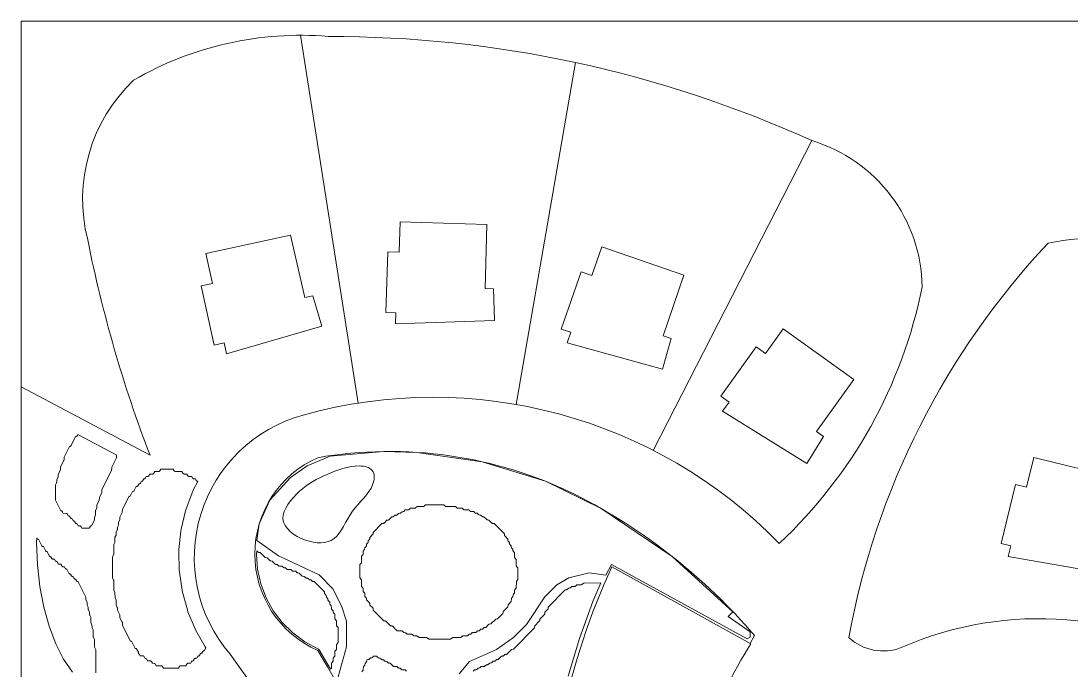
# Model space of a CAD drawing. Header units: inches. Extents: x 36 to 81.4, y 17.3 to 55.9.
# Drawn here: x 36.25 to 52.82, y 45.65 to 55.9 of the extents above; entities that cross this region are included whole.
import ezdxf

# ---------------------------------------------------------------- set-up
doc = ezdxf.new("R2010")
doc.units = ezdxf.units.IN
for name, color, linetype, lineweight in [('01_ORIGINAL_CAD', 7, 'Continuous', 20), ('02_APPROVED_PDF_OUTLINES', 7, 'Continuous', 15), ('03_ADDED_AREAS_SAME_COMPOSITION', 7, 'Continuous', 15), ('04_APPROVED_PERIMETER', 7, 'Continuous', 15)]:
    doc.layers.add(name, color=color, linetype=linetype, lineweight=lineweight)

msp = doc.modelspace()

# ---------------------------------------------------------------- linework, layer by layer
at = {"layer": '01_ORIGINAL_CAD'}
for p, q in [((36.248, 17.906), (36.248, 55.9)), ((36.248, 55.9), (71.442, 55.9))]:
    msp.add_line(p, q, dxfattribs=at)
for points in [[(40.658, 55.675), (41.569, 49.871)], [(45, 55.245), (44.06, 49.85)], [(48.726, 54.013), (46.225, 49.126)], [(38.284, 49.049), (36.248, 50.129)]]:
    msp.add_lwpolyline(points, dxfattribs=at)
for points in [[(43.572, 51.68), (43.598, 52.69), (42.23, 52.734), (42.214, 52.252), (42.035, 52.258), (42.004, 51.303), (42.163, 51.298), (42.158, 51.123), (43.721, 51.177), (43.704, 51.675)], [(40.725, 51.537), (40.502, 52.523), (39.164, 52.23), (39.268, 51.758), (39.093, 51.72), (39.298, 50.787), (39.453, 50.821), (39.491, 50.65), (40.993, 51.087), (40.853, 51.565)], [(46.381, 50.933), (46.709, 51.889), (45.415, 52.34), (45.257, 51.885), (45.088, 51.944), (44.773, 51.041), (44.923, 50.989), (44.866, 50.824), (46.374, 50.409), (46.506, 50.889)], [(48.804, 49.422), (49.389, 50.246), (48.277, 51.045), (47.995, 50.654), (47.85, 50.758), (47.292, 49.982), (47.421, 49.889), (47.319, 49.747), (48.648, 48.921), (48.911, 49.345)], [(53.327, 47.704), (53.561, 48.687), (52.231, 49.012), (52.116, 48.544), (51.942, 48.586), (51.715, 47.658), (51.87, 47.62), (51.829, 47.45), (53.37, 47.181), (53.455, 47.672)]]:
    msp.add_lwpolyline(points, close=True, dxfattribs=at)
for points in [[(44.283, 37.084, 0.090917), (40.931, 45.968, -0.652582), (40.931, 49.011, -0.158741), (45.004, 48.425, -0.098355), (47.824, 46.203), (47.755, 46.078)], [(47.087, 44.63, -0.062406), (47.763, 46.073), (45.572, 47.29, 0.058367), (44.801, 44.944, 0.058367)], [(50.14, 46.014, -0.546754), (57.65, 41.045, 0.171391), (58.184, 40.351, 0.171391)]]:
    msp.add_lwpolyline(points, format="xyb", dxfattribs=at)
for centre, radius, start, end in [((40.658, 50.423), 5.252, 85.2142, 120.0956), ((41.139, 37.317), 18.339, 65.5622, 90.1344), ((39.813, 53.089), 2.593, 133.6015, 194.2753), ((48.026, 51.672), 2.444, 0.7167, 73.3418), ((57.911, 56.571), 21.019, 191.3089, 200.9684), ((61.436, 43.951), 12.326, 136.7478, 169.6154), ((53.373, 47.535), 4.948, 78.6004, 100.6499), ((43.034, 53.196), 7.583, 313.0815, 348.6437), ((42.751, 42.34), 7.624, 44.2289, 105.6047), ((41.312, 47.434), 2.33, 105.2161, 220.7715), ((49.852, 46.755), 0.794, 227.0981, 291.2465), ((22.064, 33.195), 21.619, 354.0583, 36.0319)]:
    msp.add_arc(centre, radius, start, end, dxfattribs=at)
at = {"layer": '02_APPROVED_PDF_OUTLINES'}
for points in [[(42.631, 48.266), (42.918, 48.266), (42.94, 48.246), (42.943, 48.244), (42.945, 48.243), (42.948, 48.241), (42.951, 48.241), (42.954, 48.24), (42.957, 48.24), (43.103, 48.24), (43.126, 48.219), (43.129, 48.218), (43.131, 48.216), (43.134, 48.215), (43.137, 48.214), (43.14, 48.213), (43.143, 48.213), (43.21, 48.213), (43.232, 48.193), (43.235, 48.191), (43.237, 48.189), (43.24, 48.188), (43.243, 48.187), (43.246, 48.187), (43.249, 48.186), (43.315, 48.186), (43.335, 48.167), (43.338, 48.165), (43.34, 48.164), (43.343, 48.162), (43.346, 48.161), (43.349, 48.161), (43.352, 48.16), (43.394, 48.16), (43.412, 48.142), (43.414, 48.14), (43.417, 48.138), (43.421, 48.137), (43.424, 48.136), (43.427, 48.135), (43.447, 48.133), (43.468, 48.114), (43.471, 48.111), (43.474, 48.11), (43.477, 48.108), (43.481, 48.107), (43.484, 48.107), (43.501, 48.106), (43.521, 48.087), (43.524, 48.085), (43.527, 48.083), (43.53, 48.081), (43.534, 48.08), (43.537, 48.08), (43.554, 48.079), (43.598, 48.035), (43.6, 48.033), (43.603, 48.031), (43.607, 48.03), (43.61, 48.028), (43.613, 48.028), (43.633, 48.026), (43.68, 47.98), (43.683, 47.978), (43.685, 47.976), (43.688, 47.975), (43.691, 47.974), (43.694, 47.973), (43.697, 47.973), (43.713, 47.972), (43.877, 47.807), (43.879, 47.787), (43.879, 47.783), (43.88, 47.78), (43.882, 47.777), (43.884, 47.774), (43.886, 47.771), (43.93, 47.727), (43.931, 47.71), (43.931, 47.706), (43.932, 47.703), (43.933, 47.7), (43.935, 47.697), (43.937, 47.694), (43.957, 47.673), (43.959, 47.652), (43.959, 47.649), (43.96, 47.646), (43.962, 47.643), (43.964, 47.64), (43.966, 47.637), (43.983, 47.619), (43.984, 47.602), (43.984, 47.599), (43.985, 47.596), (43.987, 47.592), (43.989, 47.589), (43.991, 47.587), (44.01, 47.566), (44.012, 47.545), (44.013, 47.542), (44.014, 47.538), (44.015, 47.535), (44.017, 47.533), (44.019, 47.53), (44.036, 47.512), (44.037, 47.445), (44.037, 47.442), (44.038, 47.438), (44.039, 47.435), (44.041, 47.432), (44.043, 47.429), (44.063, 47.406), (44.063, 47.311), (44.064, 47.308), (44.064, 47.304), (44.066, 47.301), (44.067, 47.298), (44.07, 47.295), (44.09, 47.272), (44.09, 47.089), (44.071, 47.068), (44.069, 47.066), (44.068, 47.063), (44.066, 47.061), (44.066, 47.058), (44.065, 47.055), (44.065, 47.052), (44.064, 46.954), (44.045, 46.934), (44.043, 46.932), (44.042, 46.929), (44.04, 46.927), (44.039, 46.924), (44.039, 46.921), (44.038, 46.918), (44.038, 46.874), (44.02, 46.857), (44.018, 46.854), (44.016, 46.851), (44.015, 46.848), (44.014, 46.845), (44.013, 46.841), (44.012, 46.821), (43.992, 46.8), (43.99, 46.798), (43.989, 46.795), (43.987, 46.792), (43.986, 46.789), (43.986, 46.786), (43.986, 46.783), (43.985, 46.74), (43.941, 46.696), (43.939, 46.693), (43.937, 46.69), (43.936, 46.687), (43.935, 46.684), (43.934, 46.68), (43.932, 46.66), (43.862, 46.588), (43.86, 46.586), (43.858, 46.583), (43.856, 46.58), (43.855, 46.576), (43.855, 46.573), (43.853, 46.553), (43.769, 46.467), (43.749, 46.465), (43.746, 46.465), (43.742, 46.464), (43.739, 46.462), (43.736, 46.46), (43.734, 46.458), (43.663, 46.387), (43.643, 46.385), (43.64, 46.384), (43.636, 46.383), (43.633, 46.382), (43.63, 46.38), (43.628, 46.378), (43.584, 46.333), (43.567, 46.333), (43.564, 46.332), (43.56, 46.331), (43.557, 46.33), (43.554, 46.328), (43.551, 46.326), (43.531, 46.306), (43.514, 46.306), (43.511, 46.305), (43.507, 46.304), (43.504, 46.303), (43.501, 46.301), (43.498, 46.299), (43.477, 46.279), (43.457, 46.277), (43.454, 46.277), (43.451, 46.276), (43.448, 46.274), (43.445, 46.272), (43.442, 46.27), (43.425, 46.253), (43.382, 46.252), (43.379, 46.252), (43.376, 46.251), (43.373, 46.25), (43.37, 46.249), (43.368, 46.247), (43.365, 46.245), (43.345, 46.225), (43.325, 46.224), (43.321, 46.223), (43.318, 46.222), (43.315, 46.221), (43.312, 46.219), (43.309, 46.216), (43.292, 46.199), (43.226, 46.199), (43.223, 46.199), (43.22, 46.198), (43.217, 46.197), (43.215, 46.196), (43.212, 46.195), (43.21, 46.193), (43.187, 46.172), (43.067, 46.172), (43.064, 46.172), (43.061, 46.171), (43.058, 46.17), (43.055, 46.169), (43.053, 46.168), (43.051, 46.166), (43.028, 46.146), (42.688, 46.145), (42.665, 46.165), (42.663, 46.167), (42.66, 46.169), (42.657, 46.17), (42.654, 46.171), (42.651, 46.172), (42.648, 46.172), (42.529, 46.172), (42.509, 46.191), (42.507, 46.193), (42.504, 46.194), (42.501, 46.196), (42.498, 46.197), (42.495, 46.197), (42.492, 46.198), (42.449, 46.199), (42.426, 46.219), (42.424, 46.221), (42.421, 46.222), (42.418, 46.224), (42.415, 46.225), (42.412, 46.225), (42.409, 46.225), (42.343, 46.225), (42.326, 46.243), (42.324, 46.245), (42.321, 46.247), (42.317, 46.248), (42.314, 46.249), (42.311, 46.25), (42.29, 46.251), (42.267, 46.273), (42.264, 46.274), (42.262, 46.276), (42.259, 46.277), (42.256, 46.278), (42.253, 46.279), (42.25, 46.279), (42.184, 46.279), (42.167, 46.296), (42.164, 46.298), (42.162, 46.3), (42.159, 46.301), (42.156, 46.303), (42.152, 46.303), (42.152, 46.303), (42.152, 46.304), (42.151, 46.307), (42.15, 46.31), (42.148, 46.313), (42.147, 46.316), (42.144, 46.319), (42.114, 46.35), (42.111, 46.352), (42.108, 46.354), (42.105, 46.355), (42.102, 46.356), (42.098, 46.357), (42.079, 46.359), (42.007, 46.43), (42.005, 46.432), (42.002, 46.434), (41.999, 46.436), (41.995, 46.437), (41.992, 46.437), (41.972, 46.439), (41.808, 46.605), (41.806, 46.625), (41.805, 46.628), (41.804, 46.632), (41.803, 46.635), (41.801, 46.638), (41.799, 46.64), (41.754, 46.685), (41.753, 46.706), (41.752, 46.709), (41.751, 46.712), (41.75, 46.715), (41.748, 46.718), (41.746, 46.721), (41.702, 46.766), (41.701, 46.782), (41.7, 46.786), (41.7, 46.789), (41.698, 46.793), (41.696, 46.796), (41.694, 46.798), (41.675, 46.819), (41.674, 46.862), (41.674, 46.865), (41.673, 46.868), (41.672, 46.871), (41.671, 46.874), (41.669, 46.876), (41.667, 46.879), (41.649, 46.899), (41.647, 46.943), (41.647, 46.946), (41.647, 46.949), (41.646, 46.952), (41.644, 46.954), (41.643, 46.957), (41.641, 46.959), (41.622, 46.979), (41.622, 47.074), (41.621, 47.077), (41.621, 47.081), (41.619, 47.084), (41.618, 47.087), (41.615, 47.09), (41.595, 47.113), (41.595, 47.205), (41.595, 47.324), (41.615, 47.347), (41.617, 47.349), (41.619, 47.353), (41.62, 47.356), (41.621, 47.359), (41.621, 47.363), (41.621, 47.457), (41.64, 47.477), (41.642, 47.48), (41.643, 47.482), (41.645, 47.485), (41.646, 47.488), (41.646, 47.491), (41.646, 47.494), (41.647, 47.537), (41.664, 47.555), (41.667, 47.558), (41.668, 47.561), (41.67, 47.564), (41.671, 47.567), (41.671, 47.57), (41.673, 47.591), (41.693, 47.612), (41.695, 47.614), (41.697, 47.617), (41.698, 47.621), (41.699, 47.624), (41.699, 47.628), (41.7, 47.645), (41.717, 47.662), (41.72, 47.665), (41.721, 47.668), (41.723, 47.671), (41.724, 47.674), (41.724, 47.678), (41.726, 47.698), (41.745, 47.719), (41.748, 47.722), (41.75, 47.725), (41.751, 47.728), (41.752, 47.732), (41.752, 47.735), (41.753, 47.752), (41.797, 47.797), (41.799, 47.799), (41.801, 47.802), (41.802, 47.805), (41.803, 47.809), (41.804, 47.812), (41.805, 47.832), (41.943, 47.971), (41.962, 47.973), (41.966, 47.974), (41.969, 47.975), (41.972, 47.976), (41.975, 47.978), (41.978, 47.98), (42.022, 48.025), (42.042, 48.027), (42.045, 48.027), (42.049, 48.028), (42.052, 48.03), (42.055, 48.032), (42.057, 48.034), (42.101, 48.078), (42.118, 48.079), (42.121, 48.079), (42.125, 48.08), (42.128, 48.082), (42.131, 48.084), (42.134, 48.086), (42.154, 48.105), (42.171, 48.106), (42.174, 48.106), (42.178, 48.107), (42.181, 48.109), (42.184, 48.111), (42.187, 48.113), (42.207, 48.132), (42.224, 48.133), (42.227, 48.133), (42.231, 48.134), (42.234, 48.136), (42.237, 48.137), (42.24, 48.14), (42.261, 48.159), (42.28, 48.161), (42.284, 48.162), (42.287, 48.163), (42.29, 48.164), (42.293, 48.166), (42.296, 48.168), (42.313, 48.186), (42.356, 48.187), (42.359, 48.187), (42.362, 48.187), (42.365, 48.188), (42.368, 48.19), (42.37, 48.191), (42.372, 48.193), (42.392, 48.212), (42.459, 48.213), (42.462, 48.213), (42.465, 48.213), (42.467, 48.214), (42.47, 48.215), (42.473, 48.217), (42.475, 48.219), (42.498, 48.239), (42.591, 48.24), (42.594, 48.24), (42.597, 48.24), (42.6, 48.241), (42.603, 48.242), (42.605, 48.244), (42.608, 48.246)], [(39.967, 47.543), (39.969, 47.542), (39.992, 47.521), (39.995, 47.518), (39.998, 47.517), (40.001, 47.515), (40.004, 47.514), (40.008, 47.514), (40.024, 47.513), (40.095, 47.442), (40.098, 47.44), (40.101, 47.438), (40.104, 47.436), (40.107, 47.435), (40.111, 47.435), (40.13, 47.433), (40.175, 47.388), (40.177, 47.386), (40.18, 47.384), (40.184, 47.383), (40.187, 47.382), (40.19, 47.381), (40.21, 47.379), (40.257, 47.333), (40.26, 47.331), (40.262, 47.33), (40.265, 47.328), (40.268, 47.327), (40.271, 47.326), (40.274, 47.326), (40.291, 47.325), (40.314, 47.305), (40.317, 47.303), (40.319, 47.301), (40.322, 47.3), (40.325, 47.299), (40.328, 47.299), (40.331, 47.298), (40.37, 47.298), (40.387, 47.281), (40.39, 47.279), (40.393, 47.277), (40.396, 47.276), (40.399, 47.275), (40.403, 47.274), (40.423, 47.272), (40.444, 47.253), (40.446, 47.251), (40.449, 47.249), (40.451, 47.248), (40.454, 47.247), (40.457, 47.246), (40.46, 47.246), (40.504, 47.245), (40.527, 47.224), (40.529, 47.223), (40.532, 47.221), (40.534, 47.22), (40.537, 47.219), (40.54, 47.218), (40.543, 47.218), (40.583, 47.218), (40.603, 47.199), (40.606, 47.197), (40.609, 47.195), (40.612, 47.193), (40.616, 47.193), (40.619, 47.192), (40.635, 47.191), (40.68, 47.147), (40.682, 47.145), (40.685, 47.143), (40.688, 47.142), (40.692, 47.141), (40.695, 47.14), (40.715, 47.138), (40.736, 47.119), (40.739, 47.116), (40.742, 47.114), (40.745, 47.113), (40.748, 47.112), (40.752, 47.112), (40.769, 47.111), (40.789, 47.092), (40.792, 47.09), (40.795, 47.088), (40.798, 47.086), (40.802, 47.085), (40.805, 47.085), (40.822, 47.084), (40.842, 47.065), (40.845, 47.063), (40.848, 47.061), (40.851, 47.059), (40.855, 47.059), (40.858, 47.058), (40.875, 47.057), (41.038, 46.892), (41.039, 46.876), (41.039, 46.872), (41.04, 46.869), (41.042, 46.865), (41.043, 46.862), (41.046, 46.86), (41.065, 46.839), (41.067, 46.818), (41.068, 46.815), (41.069, 46.812), (41.07, 46.808), (41.072, 46.806), (41.074, 46.803), (41.092, 46.785), (41.092, 46.768), (41.093, 46.765), (41.094, 46.761), (41.095, 46.758), (41.097, 46.755), (41.099, 46.752), (41.119, 46.731), (41.12, 46.711), (41.121, 46.708), (41.122, 46.704), (41.123, 46.701), (41.125, 46.698), (41.127, 46.696), (41.145, 46.678), (41.146, 46.635), (41.146, 46.632), (41.147, 46.629), (41.147, 46.626), (41.149, 46.623), (41.15, 46.62), (41.152, 46.618), (41.172, 46.597), (41.174, 46.577), (41.174, 46.573), (41.175, 46.57), (41.177, 46.567), (41.179, 46.564), (41.181, 46.562), (41.198, 46.544), (41.198, 46.477), (41.198, 46.473), (41.199, 46.47), (41.2, 46.467), (41.202, 46.463), (41.204, 46.461), (41.225, 46.437), (41.225, 46.37), (41.225, 46.366), (41.226, 46.362), (41.227, 46.359), (41.229, 46.356), (41.231, 46.353), (41.251, 46.33), (41.252, 46.093), (41.232, 46.07), (41.23, 46.067), (41.228, 46.064), (41.227, 46.06), (41.226, 46.057), (41.226, 46.053), (41.225, 45.986), (41.205, 45.962), (41.203, 45.96), (41.201, 45.956), (41.2, 45.953), (41.199, 45.95), (41.199, 45.946), (41.199, 45.879), (41.18, 45.858), (41.178, 45.856), (41.177, 45.854), (41.176, 45.851), (41.175, 45.848), (41.174, 45.845), (41.174, 45.842), (41.173, 45.798), (41.153, 45.775), (41.15, 45.772), (41.149, 45.769), (41.147, 45.765), (41.147, 45.762), (41.146, 45.758), (41.146, 45.691), (41.132, 45.675), (40.952, 45.981), (40.95, 45.984), (40.948, 45.987), (40.945, 45.989), (40.942, 45.991), (40.728, 46.104), (40.537, 46.245), (40.37, 46.409), (40.229, 46.595), (40.116, 46.799), (40.032, 47.018), (39.981, 47.25), (39.963, 47.49)]]:
    msp.add_lwpolyline(points, close=True, dxfattribs=at)
for points in [[(43.386, 45.644), (43.406, 45.664), (43.423, 45.664), (43.426, 45.665), (43.43, 45.666), (43.433, 45.667), (43.436, 45.669), (43.439, 45.671), (43.46, 45.691), (43.48, 45.693), (43.483, 45.693), (43.486, 45.694), (43.49, 45.696), (43.492, 45.698), (43.495, 45.7), (43.512, 45.717), (43.555, 45.718), (43.558, 45.718), (43.561, 45.719), (43.564, 45.72), (43.567, 45.721), (43.569, 45.723), (43.572, 45.725), (43.592, 45.744), (43.609, 45.745), (43.612, 45.745), (43.616, 45.746), (43.619, 45.748), (43.622, 45.75), (43.625, 45.752), (43.645, 45.771), (43.662, 45.772), (43.665, 45.772), (43.669, 45.773), (43.672, 45.775), (43.675, 45.777), (43.678, 45.779), (43.698, 45.798), (43.718, 45.8), (43.722, 45.801), (43.725, 45.802), (43.728, 45.803), (43.731, 45.805), (43.734, 45.807), (43.751, 45.825), (43.768, 45.826), (43.771, 45.826), (43.774, 45.827), (43.777, 45.828), (43.779, 45.829), (43.782, 45.831), (43.784, 45.833), (43.831, 45.879), (43.847, 45.879), (43.851, 45.88), (43.854, 45.881), (43.858, 45.882), (43.861, 45.884), (43.863, 45.886), (43.884, 45.906), (43.904, 45.908), (43.907, 45.908), (43.911, 45.909), (43.914, 45.911), (43.917, 45.913), (43.919, 45.915), (43.991, 45.987), (44.014, 45.99), (44.017, 45.991), (44.02, 45.992), (44.023, 45.994), (44.025, 45.995), (44.028, 45.998), (44.346, 46.32), (44.348, 46.322), (44.35, 46.325), (44.351, 46.328), (44.352, 46.331), (44.353, 46.334), (44.356, 46.357), (44.427, 46.43), (44.429, 46.432), (44.431, 46.435), (44.433, 46.438), (44.434, 46.442), (44.434, 46.445), (44.436, 46.465), (44.507, 46.537), (44.509, 46.54), (44.511, 46.543), (44.512, 46.546), (44.513, 46.549), (44.514, 46.553), (44.515, 46.573), (44.561, 46.62), (44.563, 46.623), (44.565, 46.625), (44.566, 46.628), (44.567, 46.631), (44.568, 46.634), (44.568, 46.637), (44.569, 46.653), (44.838, 46.926), (44.854, 46.927), (44.857, 46.927), (44.861, 46.928), (44.864, 46.93), (44.867, 46.932), (44.87, 46.934), (44.891, 46.954), (44.911, 46.955), (44.914, 46.956), (44.917, 46.957), (44.921, 46.958), (44.923, 46.96), (44.926, 46.963), (44.943, 46.98), (44.986, 46.981), (44.989, 46.981), (44.992, 46.982), (44.995, 46.983), (44.998, 46.984), (45, 46.986), (45.003, 46.988), (45.022, 47.006), (45.089, 47.007), (45.092, 47.007), (45.095, 47.008), (45.098, 47.008), (45.1, 47.01), (45.103, 47.011), (45.105, 47.013), (45.128, 47.033), (45.397, 47.034), (45.272, 46.743), (45.272, 46.742), (45.061, 46.158), (45.061, 46.157), (44.885, 45.564)], [(41.624, 45.632), (41.643, 45.652), (41.645, 45.655), (41.647, 45.657), (41.648, 45.66), (41.649, 45.663), (41.65, 45.666), (41.65, 45.669), (41.651, 45.713), (41.67, 45.733), (41.672, 45.736), (41.674, 45.739), (41.675, 45.742), (41.676, 45.745), (41.676, 45.749), (41.677, 45.766), (41.696, 45.787), (41.698, 45.789), (41.7, 45.792), (41.701, 45.796), (41.702, 45.799), (41.703, 45.803), (41.703, 45.819), (41.708, 45.824), (41.728, 45.826), (41.731, 45.826), (41.734, 45.827), (41.737, 45.829), (41.74, 45.831), (41.743, 45.833), (41.761, 45.851), (41.781, 45.853), (41.784, 45.853), (41.787, 45.854), (41.79, 45.856), (41.793, 45.857), (41.796, 45.86), (41.813, 45.877), (41.86, 45.877), (41.88, 45.858), (41.882, 45.856), (41.885, 45.854), (41.889, 45.852), (41.892, 45.852), (41.896, 45.851), (41.912, 45.85), (41.933, 45.831), (41.936, 45.829), (41.939, 45.827), (41.942, 45.826), (41.945, 45.825), (41.949, 45.824), (41.966, 45.824), (41.986, 45.804), (41.989, 45.802), (41.992, 45.8), (41.995, 45.799), (41.998, 45.798), (42.002, 45.798), (42.019, 45.797), (42.039, 45.778), (42.042, 45.775), (42.045, 45.773), (42.048, 45.772), (42.052, 45.771), (42.055, 45.771), (42.072, 45.77), (42.119, 45.724), (42.121, 45.722), (42.124, 45.72), (42.126, 45.719), (42.129, 45.718), (42.132, 45.717), (42.135, 45.717), (42.178, 45.716), (42.195, 45.699), (42.198, 45.697), (42.201, 45.695), (42.204, 45.693), (42.207, 45.692), (42.211, 45.692), (42.231, 45.69), (42.252, 45.67), (42.254, 45.668), (42.257, 45.667), (42.259, 45.665), (42.262, 45.664), (42.265, 45.664), (42.268, 45.664), (42.311, 45.663), (42.331, 45.644)]]:
    msp.add_lwpolyline(points, dxfattribs=at)
msp.add_open_spline([(41.583, 48.88), (41.67, 48.88), (41.753, 48.861), (41.792, 48.807), (41.831, 48.753), (41.827, 48.664), (41.797, 48.584), (41.74, 48.432), (41.586, 48.315), (41.48, 48.167), (41.368, 48.013), (41.31, 47.824), (41.189, 47.734), (41.074, 47.648), (40.902, 47.652), (40.736, 47.711), (40.561, 47.774), (40.391, 47.898), (40.382, 48.049), (40.374, 48.192), (40.512, 48.36), (40.645, 48.48), (40.783, 48.605), (40.916, 48.678), (41.078, 48.748), (41.234, 48.816), (41.417, 48.881), (41.583, 48.88)], degree=3, knots=[0, 0, 0, 0, 0.064087, 0.064087, 0.064087, 0.127767, 0.127767, 0.127767, 0.250022, 0.250022, 0.250022, 0.378226, 0.378226, 0.378226, 0.499964, 0.499964, 0.499964, 0.627933, 0.627933, 0.627933, 0.750468, 0.750468, 0.750468, 0.878017, 0.878017, 0.878017, 1, 1, 1, 1], dxfattribs=at)
at = {"layer": '03_ADDED_AREAS_SAME_COMPOSITION'}
for points in [[(37.758, 49.051), (37.758, 49.051), (37.757, 49.048), (37.757, 49.044), (37.756, 49.011), (37.682, 48.861), (37.681, 48.858), (37.68, 48.854), (37.68, 48.851), (37.678, 48.814), (37.526, 48.505), (37.525, 48.502), (37.524, 48.499), (37.524, 48.495), (37.522, 48.458), (37.487, 48.387), (37.486, 48.384), (37.485, 48.38), (37.485, 48.377), (37.483, 48.34), (37.447, 48.264), (37.446, 48.261), (37.445, 48.258), (37.445, 48.254), (37.444, 48.221), (37.428, 48.185), (37.427, 48.182), (37.426, 48.178), (37.426, 48.175), (37.425, 48.102), (37.409, 48.067), (37.407, 48.064), (37.406, 48.06), (37.406, 48.057), (37.406, 48.024), (37.362, 47.936), (37.357, 47.935), (37.354, 47.935), (37.351, 47.934), (37.348, 47.933), (37.345, 47.931), (37.343, 47.929), (37.341, 47.927), (37.339, 47.925), (37.337, 47.922), (37.324, 47.897), (37.285, 47.897), (37.208, 47.897), (37.195, 47.922), (37.193, 47.924), (37.191, 47.927), (37.189, 47.929), (37.186, 47.931), (37.183, 47.933), (37.18, 47.934), (37.177, 47.935), (37.174, 47.935), (37.15, 47.936), (37.138, 47.959), (37.137, 47.961), (37.134, 47.964), (37.132, 47.966), (37.129, 47.968), (37.127, 47.97), (37.123, 47.971), (37.12, 47.972), (37.111, 47.974), (37.097, 48), (37.095, 48.003), (37.093, 48.006), (37.091, 48.008), (37.089, 48.01), (37.086, 48.011), (37.083, 48.012), (37.08, 48.013), (37.077, 48.014), (37.071, 48.014), (37.058, 48.04), (37.056, 48.043), (37.054, 48.045), (37.052, 48.047), (37.05, 48.049), (37.047, 48.051), (37.044, 48.052), (37.041, 48.053), (37.038, 48.053), (37.032, 48.054), (37.019, 48.079), (37.017, 48.082), (37.015, 48.084), (37.013, 48.087), (37.011, 48.088), (37.008, 48.09), (37.005, 48.091), (37.002, 48.092), (36.999, 48.093), (36.993, 48.093), (36.98, 48.119), (36.978, 48.121), (36.976, 48.124), (36.974, 48.126), (36.971, 48.128), (36.968, 48.13), (36.965, 48.131), (36.962, 48.132), (36.958, 48.132), (36.915, 48.133), (36.902, 48.158), (36.9, 48.161), (36.898, 48.163), (36.896, 48.165), (36.893, 48.167), (36.891, 48.169), (36.888, 48.17), (36.885, 48.171), (36.882, 48.171), (36.877, 48.172), (36.794, 48.338), (36.794, 48.585), (36.809, 48.616), (36.81, 48.619), (36.811, 48.622), (36.811, 48.626), (36.813, 48.663), (36.83, 48.699), (36.831, 48.702), (36.832, 48.706), (36.832, 48.709), (36.833, 48.742), (36.867, 48.813), (36.869, 48.816), (36.869, 48.82), (36.87, 48.823), (36.871, 48.861), (36.926, 48.971), (36.927, 48.974), (36.928, 48.978), (36.928, 48.981), (36.93, 49.019), (37.013, 49.187), (37.022, 49.189), (37.025, 49.189), (37.028, 49.191), (37.031, 49.192), (37.033, 49.194), (37.036, 49.197), (37.038, 49.199), (37.039, 49.202), (37.11, 49.345), (37.119, 49.347), (37.122, 49.347), (37.125, 49.349), (37.128, 49.35), (37.131, 49.352), (37.133, 49.355), (37.135, 49.357), (37.137, 49.36), (37.145, 49.376)], [(38.103, 45.92), (38.102, 45.931), (38.102, 45.934), (38.101, 45.938), (38.1, 45.941), (38.077, 45.986), (38.075, 45.989), (38.073, 45.992), (38.071, 45.994), (38.068, 45.996), (38.065, 45.998), (38.062, 45.999), (38.059, 46), (38.05, 46.001), (37.999, 46.105), (37.997, 46.107), (37.995, 46.11), (37.993, 46.112), (37.99, 46.114), (37.987, 46.116), (37.984, 46.117), (37.981, 46.118), (37.972, 46.12), (37.85, 46.367), (37.848, 46.404), (37.848, 46.407), (37.847, 46.411), (37.845, 46.414), (37.81, 46.485), (37.809, 46.522), (37.808, 46.526), (37.808, 46.529), (37.806, 46.532), (37.771, 46.603), (37.771, 46.636), (37.77, 46.64), (37.77, 46.643), (37.768, 46.646), (37.752, 46.682), (37.751, 46.754), (37.751, 46.758), (37.75, 46.761), (37.749, 46.765), (37.732, 46.8), (37.731, 46.873), (37.731, 46.876), (37.73, 46.88), (37.729, 46.883), (37.713, 46.918), (37.712, 47.066), (37.712, 47.069), (37.711, 47.073), (37.71, 47.076), (37.693, 47.115), (37.693, 47.259), (37.693, 47.442), (37.71, 47.481), (37.711, 47.485), (37.712, 47.488), (37.712, 47.491), (37.712, 47.639), (37.728, 47.674), (37.73, 47.677), (37.73, 47.681), (37.731, 47.684), (37.731, 47.757), (37.747, 47.788), (37.748, 47.792), (37.749, 47.795), (37.749, 47.798), (37.751, 47.836), (37.767, 47.872), (37.768, 47.875), (37.769, 47.878), (37.769, 47.882), (37.77, 47.915), (37.785, 47.946), (37.787, 47.95), (37.788, 47.953), (37.788, 47.956), (37.789, 47.994), (37.806, 48.03), (37.807, 48.033), (37.808, 48.036), (37.808, 48.04), (37.809, 48.073), (37.844, 48.144), (37.845, 48.147), (37.846, 48.15), (37.846, 48.154), (37.848, 48.191), (37.95, 48.399), (37.959, 48.4), (37.962, 48.401), (37.965, 48.403), (37.968, 48.404), (37.971, 48.406), (37.973, 48.408), (37.975, 48.411), (37.977, 48.414), (38.009, 48.478), (38.018, 48.48), (38.021, 48.48), (38.024, 48.482), (38.027, 48.483), (38.029, 48.485), (38.032, 48.488), (38.034, 48.49), (38.035, 48.493), (38.067, 48.556), (38.072, 48.556), (38.075, 48.557), (38.078, 48.558), (38.081, 48.559), (38.084, 48.56), (38.086, 48.562), (38.088, 48.564), (38.09, 48.567), (38.092, 48.569), (38.105, 48.595), (38.111, 48.596), (38.114, 48.596), (38.117, 48.597), (38.12, 48.598), (38.123, 48.6), (38.125, 48.602), (38.127, 48.604), (38.129, 48.606), (38.131, 48.609), (38.144, 48.635), (38.15, 48.635), (38.153, 48.636), (38.156, 48.637), (38.159, 48.638), (38.162, 48.639), (38.164, 48.641), (38.166, 48.643), (38.168, 48.646), (38.17, 48.649), (38.184, 48.676), (38.193, 48.677), (38.196, 48.678), (38.199, 48.679), (38.202, 48.681), (38.205, 48.683), (38.207, 48.685), (38.209, 48.688), (38.211, 48.691), (38.222, 48.713), (38.246, 48.714), (38.25, 48.715), (38.253, 48.715), (38.256, 48.717), (38.259, 48.718), (38.261, 48.72), (38.264, 48.722), (38.266, 48.725), (38.267, 48.728), (38.28, 48.752), (38.321, 48.753), (38.325, 48.753), (38.328, 48.753), (38.331, 48.755), (38.334, 48.756), (38.337, 48.758), (38.339, 48.76), (38.341, 48.763), (38.343, 48.765), (38.358, 48.792), (38.419, 48.792), (38.422, 48.792), (38.425, 48.793), (38.428, 48.794), (38.431, 48.796), (38.434, 48.797), (38.437, 48.8), (38.439, 48.802), (38.44, 48.805), (38.455, 48.831), (38.651, 48.832), (38.666, 48.805), (38.668, 48.803), (38.67, 48.8), (38.672, 48.798), (38.675, 48.796), (38.678, 48.795), (38.681, 48.793), (38.684, 48.793), (38.687, 48.793), (38.788, 48.792), (38.802, 48.766), (38.804, 48.763), (38.806, 48.761), (38.809, 48.759), (38.812, 48.757), (38.814, 48.755), (38.818, 48.754), (38.821, 48.754), (38.824, 48.753), (38.866, 48.753), (38.881, 48.727), (38.882, 48.724), (38.884, 48.721), (38.887, 48.719), (38.89, 48.717), (38.893, 48.716), (38.896, 48.715), (38.899, 48.714), (38.902, 48.714), (38.943, 48.714), (38.956, 48.689), (38.958, 48.686), (38.96, 48.684), (38.962, 48.682), (38.965, 48.68), (38.968, 48.678), (38.971, 48.677), (38.974, 48.676), (38.977, 48.676), (39.001, 48.675), (39.013, 48.652), (39.014, 48.649), (39.016, 48.647), (39.019, 48.645), (39.021, 48.643), (39.024, 48.641), (39.027, 48.64), (39.031, 48.639), (39.04, 48.637), (39.04, 48.637), (38.972, 48.509), (38.971, 48.507), (38.96, 48.482), (38.959, 48.48), (38.854, 48.202), (38.854, 48.201), (38.846, 48.174), (38.845, 48.172), (38.776, 47.883), (38.776, 47.881), (38.771, 47.854), (38.771, 47.852), (38.74, 47.56), (38.74, 47.558), (38.739, 47.53), (38.739, 47.529), (38.745, 47.237), (38.745, 47.236), (38.747, 47.208), (38.747, 47.207), (38.789, 46.919), (38.789, 46.917), (38.795, 46.89), (38.795, 46.889), (38.873, 46.609), (38.873, 46.607), (38.882, 46.581), (38.883, 46.58), (38.995, 46.31), (38.996, 46.309), (39.008, 46.284), (39.009, 46.283), (39.155, 46.028), (39.156, 46.026), (39.164, 46.013), (39.14, 45.965), (39.135, 45.964), (39.132, 45.964), (39.129, 45.963), (39.126, 45.962), (39.123, 45.96), (39.121, 45.958), (39.119, 45.956), (39.117, 45.954), (39.115, 45.951), (39.101, 45.925), (39.096, 45.925), (39.093, 45.924), (39.09, 45.923), (39.087, 45.922), (39.084, 45.921), (39.082, 45.919), (39.08, 45.917), (39.078, 45.914), (39.076, 45.911), (39.062, 45.884), (39.053, 45.883), (39.05, 45.882), (39.046, 45.881), (39.044, 45.879), (39.041, 45.877), (39.039, 45.875), (39.037, 45.872), (39.035, 45.869), (39.024, 45.847), (38.999, 45.846), (38.996, 45.845), (38.993, 45.845), (38.99, 45.843), (38.987, 45.842), (38.985, 45.84), (38.982, 45.838), (38.98, 45.835), (38.978, 45.832), (38.964, 45.805), (38.955, 45.804), (38.952, 45.803), (38.949, 45.802), (38.946, 45.8), (38.943, 45.798), (38.941, 45.796), (38.939, 45.793), (38.937, 45.79), (38.926, 45.768), (38.885, 45.768), (38.882, 45.768), (38.879, 45.767), (38.876, 45.766), (38.873, 45.764), (38.87, 45.763), (38.868, 45.76), (38.866, 45.758), (38.864, 45.755), (38.849, 45.729), (38.768, 45.728), (38.765, 45.728), (38.762, 45.727), (38.759, 45.726), (38.756, 45.725), (38.753, 45.723), (38.751, 45.721), (38.749, 45.718), (38.747, 45.715), (38.732, 45.689), (38.497, 45.689), (38.482, 45.715), (38.481, 45.718), (38.478, 45.72), (38.476, 45.723), (38.473, 45.724), (38.47, 45.726), (38.467, 45.727), (38.464, 45.728), (38.461, 45.728), (38.381, 45.728), (38.368, 45.752), (38.366, 45.755), (38.364, 45.758), (38.362, 45.76), (38.359, 45.762), (38.356, 45.764), (38.353, 45.765), (38.35, 45.765), (38.347, 45.766), (38.322, 45.767), (38.307, 45.794), (38.305, 45.796), (38.303, 45.799), (38.3, 45.801), (38.298, 45.803), (38.295, 45.804), (38.292, 45.806), (38.288, 45.806), (38.285, 45.806), (38.244, 45.807), (38.233, 45.829), (38.231, 45.832), (38.229, 45.834), (38.227, 45.837), (38.224, 45.838), (38.221, 45.84), (38.218, 45.841), (38.215, 45.842), (38.206, 45.844), (38.19, 45.873), (38.188, 45.875), (38.186, 45.878), (38.183, 45.88), (38.18, 45.882), (38.178, 45.883), (38.174, 45.884), (38.171, 45.885), (38.168, 45.885), (38.127, 45.885), (38.116, 45.908), (38.114, 45.91), (38.113, 45.913), (38.11, 45.915), (38.108, 45.917), (38.106, 45.918)]]:
    msp.add_lwpolyline(points, close=True, dxfattribs=at)
msp.add_lwpolyline([(37.058, 45.625), (36.918, 45.831), (36.795, 46.074), (36.69, 46.35), (36.606, 46.652), (36.544, 46.978), (36.506, 47.321), (36.493, 47.678), (36.495, 47.744), (36.498, 47.738), (36.5, 47.736), (36.502, 47.733), (36.504, 47.731), (36.506, 47.729), (36.509, 47.727), (36.512, 47.726), (36.515, 47.725), (36.518, 47.725), (36.523, 47.725), (36.574, 47.622), (36.576, 47.62), (36.578, 47.617), (36.58, 47.615), (36.583, 47.613), (36.586, 47.611), (36.589, 47.61), (36.592, 47.609), (36.601, 47.607), (36.633, 47.544), (36.634, 47.541), (36.636, 47.538), (36.639, 47.536), (36.641, 47.534), (36.644, 47.532), (36.647, 47.531), (36.651, 47.53), (36.659, 47.529), (36.693, 47.462), (36.695, 47.46), (36.697, 47.457), (36.699, 47.455), (36.702, 47.453), (36.704, 47.452), (36.707, 47.45), (36.71, 47.449), (36.713, 47.449), (36.719, 47.448), (36.735, 47.421), (36.737, 47.418), (36.739, 47.416), (36.741, 47.414), (36.744, 47.412), (36.747, 47.41), (36.75, 47.409), (36.753, 47.408), (36.756, 47.408), (36.778, 47.408), (36.789, 47.386), (36.791, 47.383), (36.793, 47.38), (36.795, 47.378), (36.798, 47.376), (36.801, 47.375), (36.804, 47.373), (36.807, 47.373), (36.816, 47.371), (36.83, 47.344), (36.832, 47.341), (36.834, 47.339), (36.836, 47.336), (36.839, 47.335), (36.842, 47.333), (36.845, 47.332), (36.848, 47.331), (36.851, 47.331), (36.876, 47.33), (36.891, 47.303), (36.893, 47.3), (36.895, 47.298), (36.898, 47.295), (36.9, 47.293), (36.903, 47.292), (36.906, 47.291), (36.909, 47.29), (36.913, 47.29), (36.934, 47.29), (36.947, 47.265), (36.949, 47.263), (36.951, 47.26), (36.953, 47.258), (36.956, 47.256), (36.958, 47.254), (36.961, 47.253), (36.964, 47.252), (36.967, 47.252), (36.973, 47.252), (37.004, 47.189), (37.005, 47.186), (37.008, 47.183), (37.01, 47.181), (37.013, 47.179), (37.015, 47.177), (37.019, 47.176), (37.022, 47.175), (37.031, 47.174), (37.045, 47.147), (37.047, 47.144), (37.049, 47.142), (37.051, 47.14), (37.053, 47.138), (37.056, 47.136), (37.059, 47.135), (37.062, 47.134), (37.065, 47.134), (37.071, 47.133), (37.084, 47.108), (37.086, 47.105), (37.088, 47.102), (37.09, 47.1), (37.092, 47.098), (37.095, 47.097), (37.098, 47.096), (37.101, 47.095), (37.104, 47.094), (37.11, 47.094), (37.123, 47.068), (37.125, 47.065), (37.127, 47.063), (37.129, 47.061), (37.131, 47.059), (37.134, 47.057), (37.137, 47.056), (37.14, 47.055), (37.143, 47.055), (37.148, 47.054), (37.27, 46.809), (37.271, 46.776), (37.271, 46.772), (37.272, 46.769), (37.273, 46.766), (37.29, 46.73), (37.291, 46.692), (37.292, 46.689), (37.293, 46.686), (37.294, 46.683), (37.309, 46.651), (37.31, 46.618), (37.31, 46.614), (37.311, 46.611), (37.312, 46.608), (37.329, 46.572), (37.331, 46.535), (37.331, 46.531), (37.332, 46.528), (37.333, 46.525), (37.348, 46.493), (37.349, 46.421), (37.349, 46.417), (37.35, 46.414), (37.352, 46.411), (37.368, 46.375), (37.37, 46.337), (37.37, 46.334), (37.371, 46.331), (37.372, 46.327), (37.388, 46.296), (37.388, 46.188), (37.388, 46.185), (37.389, 46.182), (37.39, 46.178), (37.407, 46.139), (37.407, 46.03), (37.408, 46.027), (37.408, 46.024), (37.41, 46.021), (37.427, 45.981), (37.427, 45.615)], dxfattribs=at)
at = {"layer": '04_APPROVED_PERIMETER'}
msp.add_lwpolyline([(41.228, 45.461), (41.386, 46.024), (41.385, 46.429), (41.304, 46.674), (41.17, 46.944), (40.953, 47.163), (40.313, 47.46), (39.968, 47.702), (40.008, 47.968), (40.176, 48.34), (40.497, 48.692), (40.762, 48.88), (41.129, 49.037), (41.974, 49.108), (42.495, 49.095), (43.526, 48.947), (44.523, 48.639), (45.402, 48.21), (46.523, 47.453), (47.481, 46.58), (47.41, 46.503), (47.753, 46.264), (47.753, 46.178), (47.709, 46.151), (45.566, 47.324), (45.477, 47.156), (45.215, 47.195), (44.894, 47.114), (44.706, 47.005), (44.516, 46.813), (44.223, 46.381), (44.019, 46.175), (43.754, 45.987), (43.328, 45.796), (43.163, 45.599)], dxfattribs=at)

doc.saveas('drawing.dxf')
